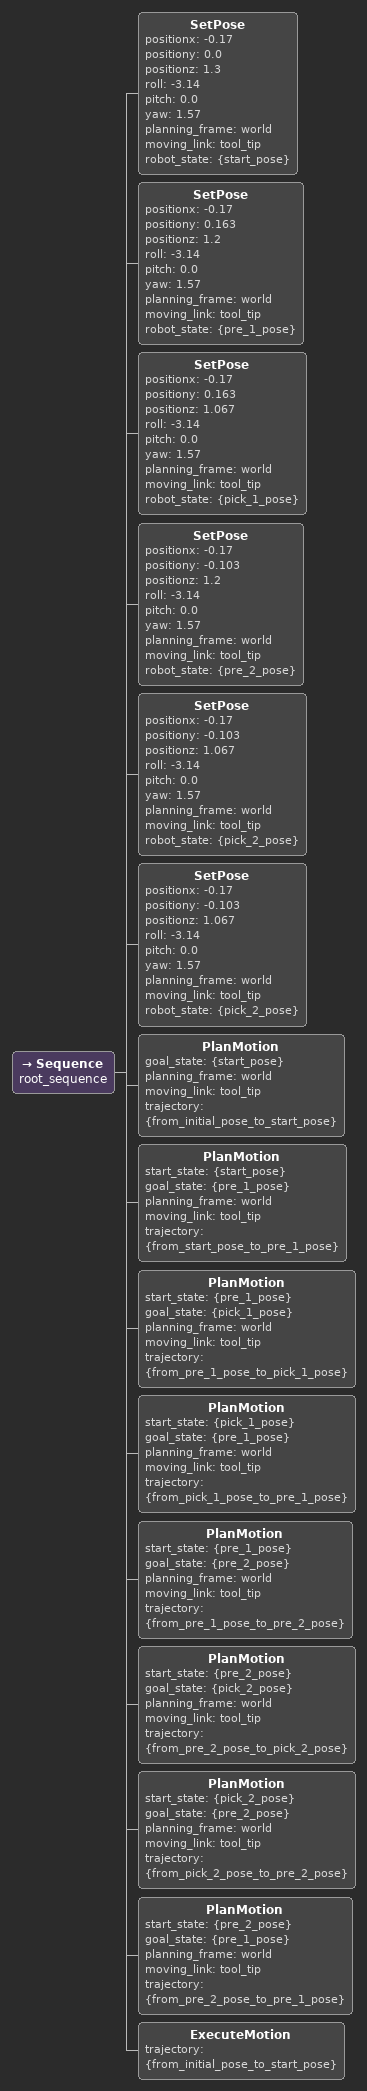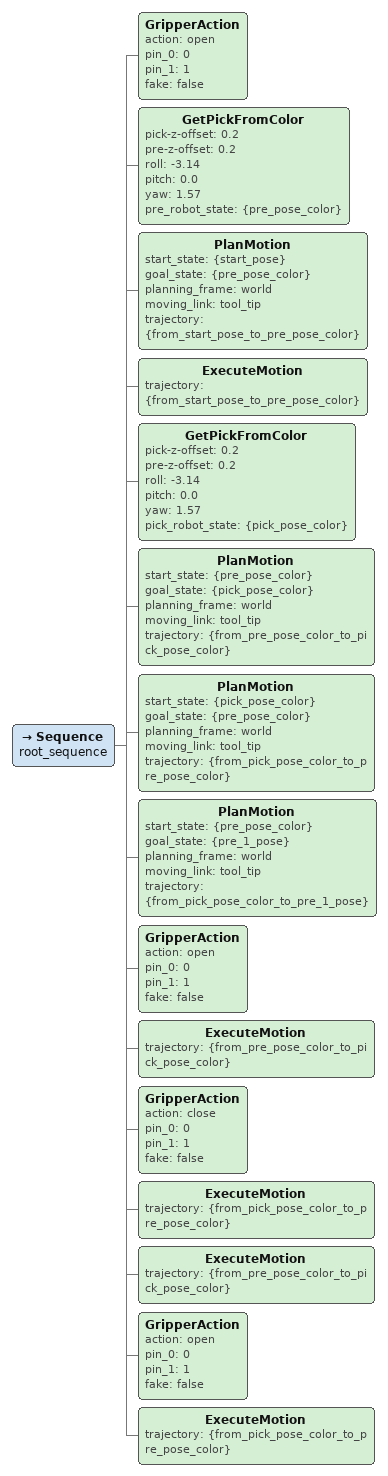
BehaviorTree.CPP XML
<Sequence name="root_sequence">
    <SetPose positionx="-0.17" positiony="0.0" positionz="1.3" roll="-3.14" pitch="0.0" yaw="1.57" planning_frame="world" moving_link="tool_tip" robot_state="{start_pose}"/>
    <SetPose positionx="-0.17" positiony="0.163" positionz="1.2" roll="-3.14" pitch="0.0" yaw="1.57" planning_frame="world" moving_link="tool_tip" robot_state="{pre_1_pose}"/>
    <SetPose positionx="-0.17" positiony="0.163" positionz="1.067" roll="-3.14" pitch="0.0" yaw="1.57" planning_frame="world" moving_link="tool_tip" robot_state="{pick_1_pose}"/>
    <SetPose positionx="-0.17" positiony="-0.103" positionz="1.2" roll="-3.14" pitch="0.0" yaw="1.57" planning_frame="world" moving_link="tool_tip" robot_state="{pre_2_pose}"/>
    <SetPose positionx="-0.17" positiony="-0.103" positionz="1.067" roll="-3.14" pitch="0.0" yaw="1.57" planning_frame="world" moving_link="tool_tip" robot_state="{pick_2_pose}"/>
    <SetPose positionx="-0.17" positiony="-0.103" positionz="1.067" roll="-3.14" pitch="0.0" yaw="1.57" planning_frame="world" moving_link="tool_tip" robot_state="{pick_2_pose}"/>
    <PlanMotion goal_state="{start_pose}" planning_frame="world" moving_link="tool_tip" trajectory="{from_initial_pose_to_start_pose}"/>
    <PlanMotion start_state="{start_pose}" goal_state="{pre_1_pose}" planning_frame="world" moving_link="tool_tip" trajectory="{from_start_pose_to_pre_1_pose}"/>
    <PlanMotion start_state="{pre_1_pose}" goal_state="{pick_1_pose}" planning_frame="world" moving_link="tool_tip" trajectory="{from_pre_1_pose_to_pick_1_pose}"/>
    <PlanMotion start_state="{pick_1_pose}" goal_state="{pre_1_pose}" planning_frame="world" moving_link="tool_tip" trajectory="{from_pick_1_pose_to_pre_1_pose}"/>
    <PlanMotion start_state="{pre_1_pose}" goal_state="{pre_2_pose}" planning_frame="world" moving_link="tool_tip" trajectory="{from_pre_1_pose_to_pre_2_pose}"/>
    <PlanMotion start_state="{pre_2_pose}" goal_state="{pick_2_pose}" planning_frame="world" moving_link="tool_tip" trajectory="{from_pre_2_pose_to_pick_2_pose}"/>
    <PlanMotion start_state="{pick_2_pose}" goal_state="{pre_2_pose}" planning_frame="world" moving_link="tool_tip" trajectory="{from_pick_2_pose_to_pre_2_pose}"/>
    <PlanMotion start_state="{pre_2_pose}" goal_state="{pre_1_pose}" planning_frame="world" moving_link="tool_tip" trajectory="{from_pre_2_pose_to_pre_1_pose}"/>
    <ExecuteMotion trajectory="{from_initial_pose_to_start_pose}"/>

</Sequence>

<Sequence name="root_sequence">
    <GripperAction action="open" pin_0="0" pin_1="1" fake="false"/>
    <GetPickFromColor pick-z-offset="0.2" pre-z-offset="0.2" roll="-3.14" pitch="0.0" yaw="1.57" pre_robot_state="{pre_pose_color}"/>
    <PlanMotion start_state="{start_pose}" goal_state="{pre_pose_color}" planning_frame="world" moving_link="tool_tip" trajectory="{from_start_pose_to_pre_pose_color}"/>
    <ExecuteMotion trajectory="{from_start_pose_to_pre_pose_color}"/>
    <GetPickFromColor pick-z-offset="0.2" pre-z-offset="0.2" roll="-3.14" pitch="0.0" yaw="1.57" pick_robot_state="{pick_pose_color}"/>
    <PlanMotion start_state="{pre_pose_color}" goal_state="{pick_pose_color}" planning_frame="world" moving_link="tool_tip" trajectory="{from_pre_pose_color_to_pick_pose_color}"/>
    <PlanMotion start_state="{pick_pose_color}" goal_state="{pre_pose_color}" planning_frame="world" moving_link="tool_tip" trajectory="{from_pick_pose_color_to_pre_pose_color}"/>
    <PlanMotion start_state="{pre_pose_color}" goal_state="{pre_1_pose}" planning_frame="world" moving_link="tool_tip" trajectory="{from_pick_pose_color_to_pre_1_pose}"/>
    <GripperAction action="open" pin_0="0" pin_1="1" fake="false"/>
    <ExecuteMotion trajectory="{from_pre_pose_color_to_pick_pose_color}"/>
    <GripperAction action="close" pin_0="0" pin_1="1" fake="false"/>
    <ExecuteMotion trajectory="{from_pick_pose_color_to_pre_pose_color}"/>
    <ExecuteMotion trajectory="{from_pre_pose_color_to_pick_pose_color}"/>
    <GripperAction action="open" pin_0="0" pin_1="1" fake="false"/>
    <ExecuteMotion trajectory="{from_pick_pose_color_to_pre_pose_color}"/>

</Sequence>
